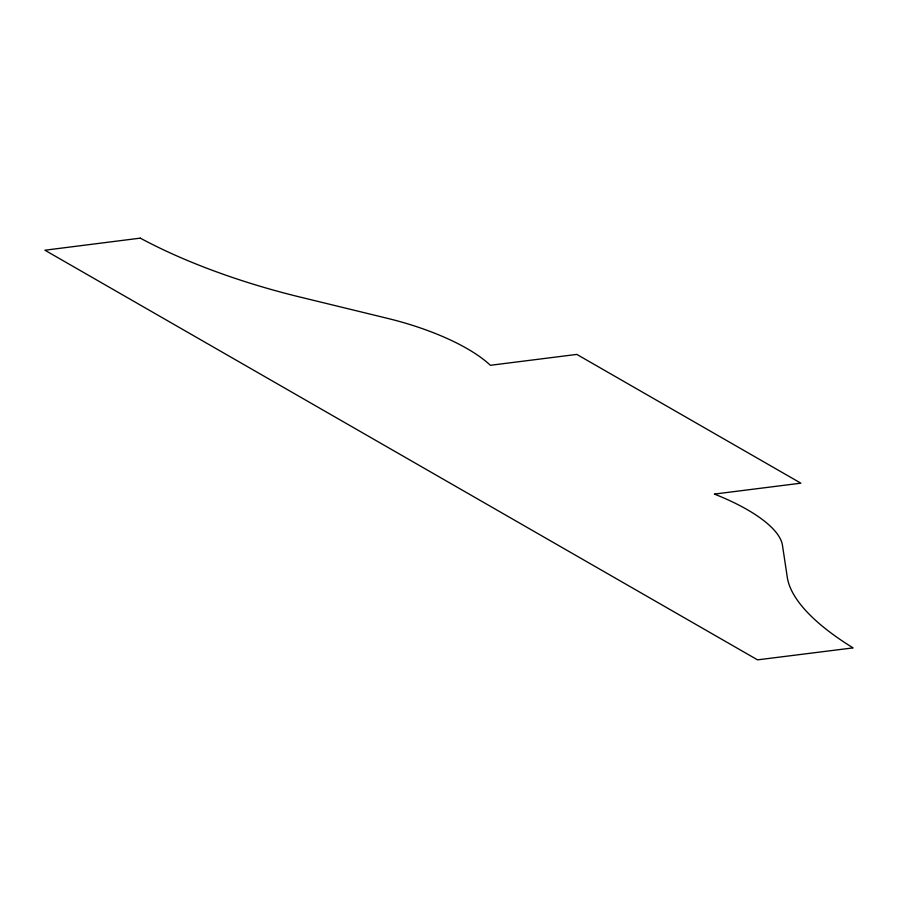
<?xml version="1.0" encoding="UTF-8"?>
<svg xmlns="http://www.w3.org/2000/svg" width="898" height="898" viewBox="0 0 898 898"><rect width="100%" height="100%" fill="white"/><g stroke="black" fill="none" stroke-linecap="round" stroke-linejoin="round"><path stroke-width="1.35" d="M140.279 238.138L44.9 250.216L757.542 659.862L853.1 647.885A270.197 89.755 14 0 1 787.277 577.257L782.472 545.322A126.292 41.948 14 0 0 714.393 494.08L800.859 483.18L576.83 354.407L490.353 365.295A126.292 41.948 14 0 0 387.723 318.408L299.685 296.969A270.197 89.755 14 0 1 140.279 238.138"/></g></svg>
